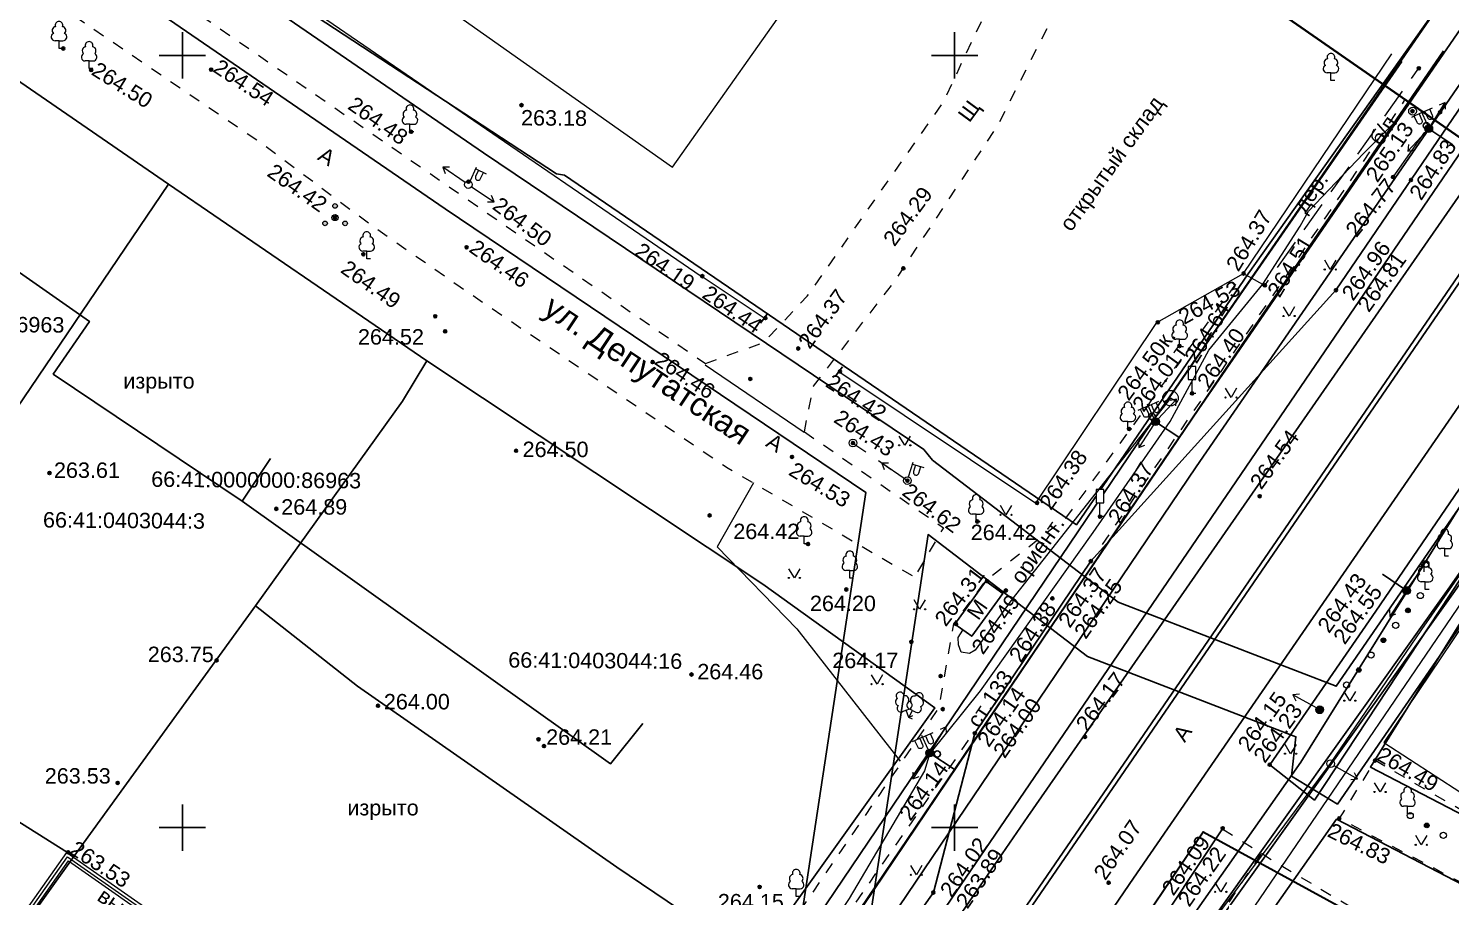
# Model space of a CAD drawing. Header units: metres. Extents: x -1448899 to 1563798, y -293564 to 398817.
# Drawn here: x 40640 to 40732.1, y 36895.5 to 36951.7 of the extents above; entities that cross this region are included whole.
import ezdxf
from ezdxf.enums import TextEntityAlignment as Align

# ---------------------------------------------------------------- set-up
doc = ezdxf.new("R2010")
doc.units = ezdxf.units.M
doc.set_wipeout_variables(frame=1)
doc.header["$PDMODE"] = 32
doc.header["$PDSIZE"] = 0.2
for name, pattern in [('atp_1.5x1.5', [3, 1.5, -1.5]), ('atp_1x1', [2, 1, -1]), ('atp_2x1', [3, 2, -1])]:
    doc.linetypes.add(name, pattern=pattern)
for name, color, linetype in [('LABELS', 254, 'Continuous'), ('P', 94, 'Continuous'), ('T', 1, 'Continuous'), ('Z', 30, 'Continuous'), ('Автодорожное хозяйство', 7, 'Continuous'), ('Водопроводы', 7, 'Continuous'), ('Газопроводы', 7, 'Continuous'), ('граница ск ЕКБ', 7, 'Continuous'), ('Здания и строения', 7, 'Continuous'), ('Кабели низкого напряжения', 7, 'Continuous'), ('Кабели связи', 7, 'Continuous'), ('кадастр', 7, 'Continuous'), ('Крышки колодцев', 7, 'Continuous'), ('Объекты электропередачи', 7, 'Continuous'), ('Ограждения', 7, 'Continuous'), ('Отметка', 7, 'Continuous'), ('Пикет', 7, 'Continuous'), ('Растительность', 7, 'Continuous'), ('Сетка координат', 7, 'Continuous')]:
    doc.layers.add(name, color=color, linetype=linetype)
doc.styles.get("Standard").update_dxf_attribs({"font": 'arial.ttf'})
doc.styles.add('Бм431', font='')
doc.styles.get('Бм431').set_extended_font_data('Bm431', italic=True)
doc.linetypes.add('atp_0x1', pattern='A,0,[133,ltypeshp.shx,S=0.05,R=0,X=0,Y=0],-1', length=1)
doc.linetypes.add('atp_119_3', pattern='A,4,-2,[131,ltypeshp.shx,S=0.45,R=90,X=0.45,Y=-0.45],8,[131,ltypeshp.shx,S=0.45,R=-90,X=-0.45,Y=0.45],-2,4', length=20)
doc.linetypes.add('atp_122_g', pattern='A,2,-2,3,-0.6,["Г",Бм431,S=2,R=0,X=0,Y=-1],-2.8,3,-2,8,-2,8,-2,6', length=41.4)
doc.linetypes.add('atp_122_v', pattern='A,2,-2,3,-0.6,["В",Бм431,S=2,R=0,X=-0.5,Y=-1],-2,4,-2,8,-2,8,-2,6', length=41.6)
doc.linetypes.add('atp_133_t', pattern='A,4,[133,ltypeshp.shx,S=0.12,R=0,X=-0.12,Y=0],0,[133,ltypeshp.shx,S=0.25,R=0,X=-0.25,Y=0],4,-2', length=10)
doc.linetypes.add('atp_472', pattern='A,0,-8,[130,ltypeshp.shx,S=0.4,R=0,X=0,Y=0],0', length=8)
doc.linetypes.add('atp_474_1a', pattern='A,1,-0.4,[133,ltypeshp.shx,S=0.1,R=0,X=0,Y=0],0.0001,[133,ltypeshp.shx,S=0.2,R=0,X=-0.1,Y=0],0,[133,ltypeshp.shx,S=0.3,R=0,X=-0.2,Y=0],0.0001,[133,ltypeshp.shx,S=0.4,R=0,X=-0.3,Y=0],0,[133,ltypeshp.shx,S=0.5,R=0,X=-0.4,Y=0],0.0001,[130,ltypeshp.shx,S=0.25,R=0,X=0.1,Y=0.75],-0.6,3', length=5.0003)
doc.linetypes.add('atp_474_2a', pattern='A,1,-0.4,[133,ltypeshp.shx,S=0.1,R=0,X=0,Y=0],0.0001,[133,ltypeshp.shx,S=0.2,R=0,X=-0.1,Y=0],0,[133,ltypeshp.shx,S=0.3,R=0,X=-0.2,Y=0],0.0001,[133,ltypeshp.shx,S=0.4,R=0,X=-0.3,Y=0],0,[133,ltypeshp.shx,S=0.5,R=0,X=-0.4,Y=0],-0.6,3', length=5.0002)
doc.linetypes.add('atp_476_3', pattern='A,1,[131,ltypeshp.shx,S=0.56,R=0,X=-0.56,Y=-0.56],5,[131,ltypeshp.shx,S=0.56,R=180,X=0.56,Y=0.56],4', length=10)

# ---------------------------------------------------------------- blocks, each defined once
blk = doc.blocks.new('A$C441d7248')
at = {"layer": 'граница ск ЕКБ', "color": 5, "lineweight": 30}
blk.add_lwpolyline([(216.791, 5.82), (307.271, 137.682), (92.911, 286.428), (0, 152.622), (216.791, 5.82)], dxfattribs=at)
blk = doc.blocks.new('atp_106a')
at = {"color": 0, "linetype": 'ByBlock', "lineweight": -2}
blk.add_circle((0, 0), 0.5, dxfattribs=at)
blk = doc.blocks.new('atp_115c')
at = {"color": 0, "linetype": 'ByBlock', "lineweight": -2}
for points in [[(3.29, -0.5), (4, 0), (3.29, 0.5)], [(0.5, 0), (4, 0)]]:
    blk.add_lwpolyline(points, dxfattribs=at)
blk = doc.blocks.new('atp_110')
at = {"color": 0, "linetype": 'ByBlock', "lineweight": -2}
for p, q in [((0, 0.5), (0, 2.5)), ((0, 2.25), (1.5, 2.25))]:
    blk.add_line(p, q, dxfattribs=at)
blk.add_lwpolyline([(0.4, 2.25), (0.4, 1.36, 1.040016), (1.1, 1.36), (1.1, 2.25)], format="xyb", dxfattribs=at)
blk = doc.blocks.new('atp_390a')
at = {"color": 0, "linetype": 'ByBlock', "lineweight": -2}
for points in [[(0, 0.99), (-0.51, 0.99)], [(0, 0.99), (0.51, 0.99)], [(0, 0), (0, 0.99)], [(0.5, 0), (0, 0)]]:
    blk.add_lwpolyline(points, dxfattribs=at)
for centre, start, end in [((-0.51, 1.49), 115.6346, 270), ((-0.39, 2.32), 97.9406, 227.8197), ((0, 3), 90, 202.242), ((0, 3), 337.758, 90), ((0.39, 2.32), 312.1803, 82.0594), ((0.51, 1.49), 270, 64.3654)]:
    blk.add_arc(centre, 0.5, start, end, dxfattribs=at)
blk = doc.blocks.new('atp_110a')
at = {"color": 0, "linetype": 'ByBlock', "lineweight": -2}
for p, q in [((0, 2.25), (-1.5, 2.25)), ((0, 0.5), (0, 2.5)), ((0, 2.25), (1.5, 2.25))]:
    blk.add_line(p, q, dxfattribs=at)
for points in [[(-0.4, 2.25), (-0.4, 1.36, -1.040016), (-1.1, 1.36), (-1.1, 2.25)], [(0.4, 2.25), (0.4, 1.36, 1.040016), (1.1, 1.36), (1.1, 2.25)]]:
    blk.add_lwpolyline(points, format="xyb", dxfattribs=at)
blk = doc.blocks.new('atp_184')
at = {"color": 0, "linetype": 'ByBlock', "lineweight": -2}
blk.add_wipeout([(-0.5, 3.5), (-0.5, 1.8), (0.5, 1.8), (0.5, 3.5)], dxfattribs=at)
blk.add_lwpolyline([(-0.5, 3.5), (-0.5, 1.8), (0.5, 1.8), (0.5, 3.5)], close=True, dxfattribs=at)
blk.add_lwpolyline([(0.5, 0), (0, 0), (0, 1.8)], dxfattribs=at)
blk = doc.blocks.new('atp_108a')
at = {"linetype": 'ByBlock', "lineweight": -2}
h = blk.add_hatch(color=0, dxfattribs=at)
edge = h.paths.add_edge_path()
edge.add_arc((0, 0), 0.12, 0, 360)
at = {"color": 0, "linetype": 'ByBlock', "lineweight": -2}
for radius in [0.5, 0.12]:
    blk.add_circle((0, 0), radius, dxfattribs=at)
blk = doc.blocks.new('atp_107a')
at = {"linetype": 'ByBlock', "lineweight": -2}
h = blk.add_hatch(color=0, dxfattribs=at)
edge = h.paths.add_edge_path()
edge.add_arc((0, 0), 0.5, 0, 360)
at = {"color": 0, "linetype": 'ByBlock', "lineweight": -2}
blk.add_circle((0, 0), 0.5, dxfattribs=at)
blk = doc.blocks.new('atp_397b')
at = {"color": 0, "linetype": 'ByBlock', "lineweight": -2}
blk.add_circle((0, 0), 0.4, dxfattribs=at)
blk = doc.blocks.new('atp_397a')
at = {"linetype": 'ByBlock', "lineweight": -2}
blk.add_hatch(color=0, dxfattribs=at).paths.add_polyline_path([(-0.3, 0, 1), (0.3, 0, 1)])
at = {"color": 0, "linetype": 'ByBlock', "lineweight": -2}
blk.add_circle((0, 0), 0.3, dxfattribs=at)
blk = doc.blocks.new('atp_416')
at = {"color": 0, "linetype": 'ByBlock', "lineweight": -2}
blk.add_lwpolyline([(0.72, 1.2), (0, 0), (-0.72, 1.2)], dxfattribs=at)
for centre in [(-0.72, 0), (0.72, 0)]:
    blk.add_circle(centre, 0.075, dxfattribs=at)
blk = doc.blocks.new('atp_395')
at = {"linetype": 'ByBlock', "lineweight": -2}
h = blk.add_hatch(color=0, dxfattribs=at)
h.paths.add_polyline_path([(0.3, 1.5, 1), (-0.3, 1.5, 1)])
h.paths.add_polyline_path([(-1.6, -0.75, 1), (-1, -0.75, 1)])
h.paths.add_polyline_path([(1.6, -0.75, 1), (1, -0.75, 1)])
at = {"color": 0, "linetype": 'ByBlock', "lineweight": -2}
for centre, radius in [((0, 0), 0.4), ((0, 1.5), 0.3), ((-1.3, -0.75), 0.3), ((1.3, -0.75), 0.3)]:
    blk.add_circle(centre, radius, dxfattribs=at)
blk = doc.blocks.new('A$C0BB7152E')
at = {"layer": 'P', "linetype": 'Continuous'}
for points in [[(1533010.29, 387500.87), (1533030.28, 387530.54), (1533041.79, 387522.78), (1533044.18, 387526.29), (1533057.27, 387545.81), (1533073.28, 387535.03), (1533078.7, 387543.06), (1533090.35, 387543.13), (1533099.34, 387537.06), (1533116.54, 387525.57), (1533137.21, 387511.96), (1533150.15, 387503.46), (1533144.22, 387493.7), (1533140.47, 387487.53), (1533116.61, 387453.32), (1533105.62, 387436.99), (1533072.3, 387459.38), (1533071.77, 387459.46), (1533054.94, 387470.28), (1533056.38, 387472.53), (1533039.97, 387483.63), (1533038.69, 387481.83), (1533021.63, 387493.11)], [(1533024.41, 387425.19), (1533007.73, 387436), (1533008.29, 387436.82), (1533019.78, 387453.76), (1533028.49, 387467.27), (1533030.05, 387469.82), (1533046.66, 387458.59)], [(1533040.86, 387415), (1533024.41, 387425.19), (1533046.66, 387458.59), (1533063.48, 387447.29), (1533061.91, 387444.66), (1533052.51, 387431.33)], [(1533084.99, 387408.63), (1533076.04, 387414.59), (1533059.14, 387426.19), (1533052.51, 387431.33), (1533061.91, 387444.66), (1533063.48, 387447.29), (1533085.34, 387432.98), (1533096.55, 387425.06)], [(1532985.42, 387402.85), (1532987.29, 387405.49), (1532992.54, 387412.29), (1533007.73, 387436), (1533024.41, 387425.19), (1533040.86, 387415), (1533029.47, 387398.85), (1533018.97, 387383.91), (1533017.35, 387381.71)]]:
    blk.add_lwpolyline(points, close=True, dxfattribs=at)
at = {"layer": 'T', "linetype": 'Continuous'}
for points in [[(1533044.69, 387305.28), (1533063.43, 387333.06), (1533068.13, 387338.83), (1533074.08, 387349.1), (1533083.72, 387364.36), (1533103.29, 387393), (1533108.95, 387401.48), (1533112.84, 387408.27), (1533130.12, 387432.87), (1533153.36, 387466.73), (1533172.73, 387495.69), (1533178.21, 387505.13), (1533180.17, 387506.43), (1533180.86, 387507.24), (1533185.12, 387510.55), (1533191.8, 387514.03), (1533200.43, 387518.05), (1533204.51, 387517.83), (1533220.35, 387519.91)], [(1533044.42, 387305.59), (1533063.15, 387333.36), (1533067.85, 387339.13), (1533073.79, 387349.38), (1533083.44, 387364.65), (1533103.01, 387393.29), (1533108.66, 387401.76), (1533112.56, 387408.56), (1533129.83, 387433.17), (1533153.07, 387467.02), (1533172.44, 387495.98), (1533177.94, 387505.45), (1533179.92, 387506.77), (1533180.6, 387507.57), (1533184.9, 387510.91), (1533191.6, 387514.39), (1533200.32, 387518.48), (1533204.5, 387518.25), (1533220.28, 387520.32)], [(1533330.57, 387567.05), (1533274, 387556.26), (1533216.53, 387544.1), (1533193.93, 387536.43), (1533174.02, 387522.56), (1533148.19, 387484.78), (1533102.62, 387418.08), (1532923.45, 387153.07), (1532596.95, 386668.16), (1532501.82, 386525.68), (1532463.24, 386470.75), (1532364.18, 386323.11), (1532278.05, 386197.05), (1532195.94, 386075.2), (1532063.54, 385880.4), (1531928.37, 385674.27)], [(1531934.83, 385669.49), (1532071.49, 385875.31), (1532203.45, 386070.48), (1532286.31, 386192.02), (1532371.45, 386319.02), (1532470.86, 386466.5), (1532497.05, 386506.13), (1532602.58, 386664.36), (1532929.87, 387147.97), (1533109.5, 387414.14), (1533154.44, 387480.52), (1533178.92, 387517.57), (1533196.83, 387528.9), (1533218.91, 387532.64), (1533276.64, 387542.75), (1533333.71, 387553.63)], [(1532064.33, 385872.03), (1533175.95, 387529.37), (1533203.37, 387541.48)], [(1533216.73, 387532.26), (1533172.46, 387515.46), (1533167.14, 387509.68), (1533152.77, 387486.79), (1533098.63, 387406.47), (1533045.06, 387327.01), (1532998.78, 387258.35), (1532937.35, 387167.22), (1532873.99, 387071.58), (1532810.63, 386975.94), (1532667.81, 386765.52), (1532524.99, 386555.1), (1532479.89, 386488.38), (1532403.68, 386375.5), (1532346.97, 386290.94), (1532292.36, 386209.52), (1532231.58, 386118.89), (1532181.03, 386043.53), (1532122.68, 385957.78), (1533172.46, 387515.46)], [(1533162.43, 387515.89), (1533154.53, 387505.18), (1533111.68, 387441.91), (1533082.13, 387397.43), (1533060.27, 387365.97), (1533034.71, 387328.22), (1532997.57, 387271.25), (1532964.96, 387223.72), (1532933.37, 387176.37), (1532874.68, 387089.36), (1532843.38, 387040.66), (1532805.03, 386986.44), (1532776.13, 386943.81), (1532731.6, 386971.39), (1532708.71, 386938.73), (1532656.13, 386861.1), (1532653.98, 386858.22), (1532649.48, 386852.18), (1532588.17, 386895.63), (1532585.35, 386897.71), (1532581.82, 386900.16), (1532575.32, 386889.29)], [(1532988.73, 387477.56), (1533008.68, 387464.14), (1533017.35, 387458.1), (1533020.9, 387463.9), (1533041.61, 387449.66), (1533039.29, 387446.23), (1533051.58, 387438.09), (1533075.57, 387421.28), (1533077.65, 387423.9)], [(1533051.58, 387438.09), (1533053.39, 387440.88)]]:
    blk.add_lwpolyline(points, dxfattribs=at)
for centre in [(1533128.07, 387463), (1533110.45, 387444.04), (1533128.26, 387434.62), (1533096.72, 387422.08)]:
    blk.add_circle(centre, 0.2, dxfattribs=at)
at = {"layer": 'Z', "linetype": 'Continuous'}
for points in [[(1533629.25, 387271.12), (1533488.73, 387243.43), (1533276.59, 387203.68), (1533212.06, 387524.79), (1533163.69, 387514.22), (1533156.17, 387504.03), (1533113.34, 387440.8), (1533083.78, 387396.31), (1533061.92, 387364.84), (1533036.38, 387327.12), (1532999.24, 387270.14), (1532966.62, 387222.6), (1532935.02, 387175.25), (1532876.35, 387088.27), (1532845.03, 387039.54), (1532806.68, 386985.3), (1532776.71, 386941.1), (1532732.15, 386968.69), (1532710.35, 386937.6), (1532656.87, 386858.62), (1532725.1, 386809.85)], [(1532931.71, 387177.49), (1532963.3, 387224.84), (1532995.91, 387272.36), (1533033.04, 387329.33), (1533058.61, 387367.1), (1533080.48, 387398.55), (1533110.02, 387443.02), (1533152.9, 387506.34), (1533159.62, 387515.45), (1533124.91, 387538.32), (1533068.35, 387576.42)], [(1533024.5, 387489.47), (1533067.03, 387460.78), (1533095.7, 387441.78), (1533096.27, 387441.1), (1533108.36, 387432.01), (1533122.52, 387426.67), (1533146.89, 387462.62), (1533177.31, 387507.78)], [(1533178.36, 387501.47), (1533150.53, 387460.16), (1533122.65, 387419.04), (1533119.66, 387420.83), (1533119.93, 387423.38), (1533106.41, 387428.47), (1533096.02, 387436.28), (1533091.63, 387405.62), (1533087.23, 387406.06), (1533091.96, 387438.98), (1533064.59, 387457.12), (1533022.06, 387485.81)], [(1533159.9, 387484.78), (1533145.86, 387463.6), (1533120.26, 387421.74), (1533095.98, 387386.6), (1533066.88, 387343.67), (1533041.9, 387306.5)], [(1533159.86, 387307.64), (1533137.96, 387313.8), (1533108.14, 387321.97), (1533071.41, 387343.23), (1533099.28, 387384.34), (1533122.61, 387418.07), (1533155.49, 387401.3), (1533197.81, 387395.59), (1533198.35, 387399.55), (1533156.69, 387405.18), (1533124.77, 387421.45), (1533149.24, 387461.46), (1533163.3, 387482.68)]]:
    blk.add_lwpolyline(points, dxfattribs=at)
at = {"layer": 'LABELS'}
for s, p in [('66:41:0000000:86963', (1533033.19, 387449.42)), ('66:41:0000000:86963', (1533052.485, 387439.485)), ('66:41:0403044:3', (1533043.945, 387436.795)), ('66:41:0403044:16', (1533074.53, 387427.96))]:
    blk.add_text(s, height=1, dxfattribs=at).set_placement(p, align=Align.MIDDLE_CENTER)
blk = doc.blocks.new('atp_117el')
at = {"color": 0, "linetype": 'ByBlock', "lineweight": -2}
blk.add_lwpolyline([(0.87, -0.5), (0, 0), (-0.87, -0.5)], dxfattribs=at)
blk.add_circle((0, 0), 1, dxfattribs=at)
blk = doc.blocks.new('A$C0ab4c2d5')
at = {"color": 0, "linetype": 'ByBlock', "lineweight": -2}
for p, q in [((271.134, 161.964), (269.568, 163.017)), ((253.441, 142.994), (251.875, 144.047)), ((268.133, 133.116), (266.567, 134.169))]:
    blk.add_line(p, q, dxfattribs=at)
for points in [[(205.39, 78.293), (207.233, 77.396), (209.06, 76.716), (211.003, 76.385), (211.312, 76.332), (219.47, 88.2), (237.493, 113.565), (240.175, 123.875), (247.683, 135.018), (263.555, 152.559), (274.396, 168.492)], [(244.406, 71.876), (236.726, 77.064), (235.039, 78.531), (234.456, 79.288), (233.973, 80.36), (233.676, 81.362), (233.606, 82.561), (233.664, 83.447), (233.804, 84.035), (238.838, 91.524), (241.029, 94.828), (256.203, 117.691), (256.203, 117.691)]]:
    blk.add_lwpolyline(points)
at = {"elevation": 263.835}
blk.add_lwpolyline([(238.885, 130.937), (240.883, 133.72), (241.978, 132.933), (239.98, 130.15)], close=True, dxfattribs=at)
for p in [(205.878, 149.891), (223.004, 137.977), (237.957, 127.574), (212.28, 123.041)]:
    blk.add_point(p)
at = {"layer": 'Автодорожное хозяйство', "color": 7, "linetype": 'atp_0x1', "lineweight": 15, "ltscale": 0.5, "flags": 128}
blk.add_lwpolyline([(220.599, 160.523), (229.512, 173.149), (186.134, 203.772), (177.221, 191.146)], close=True, dxfattribs=at)
at = {"layer": 'Автодорожное хозяйство', "color": 7, "linetype": 'atp_1.5x1.5', "lineweight": 15, "ltscale": 0.5, "flags": 128}
for points in [[(222.734, 147.81), (226.514, 149.188), (229.328, 152.179), (238.099, 164.666), (245.572, 180.496)], [(229.141, 143.39), (229.719, 146.343), (234.98, 153.124), (241.608, 163.136), (249.169, 177.999)], [(256.233, 117.672), (258.722, 116.101), (253.109, 107.652), (241.408, 90.319), (235.484, 81.676)], [(258.732, 116.1), (260.694, 114.901), (270.553, 109.053), (275.202, 106.51), (285.647, 102.18)]]:
    blk.add_lwpolyline(points, dxfattribs=at)
at = {"layer": 'Автодорожное хозяйство', "color": 7, "linetype": 'atp_0x1', "lineweight": 15, "ltscale": 0.5, "flags": 128}
blk.add_lwpolyline([(222.704, 147.738), (229.132, 143.377)], dxfattribs=at)
at = {"layer": 'Водопроводы', "linetype": 'atp_122_v', "lineweight": 30, "ltscale": 0.5, "flags": 128}
blk.add_lwpolyline([(232.198, 70.094), (235.735, 75.027), (229.286, 79.367), (249.24, 109.034), (254.962, 117.488), (279.882, 103.845), (285.892, 101.941)], dxfattribs=at)
at = {"layer": 'Газопроводы', "ltscale": 0.5, "elevation": 262.406}
for points in [[(226.779, 151.067), (226.295, 150.43)], [(231.608, 147.609), (231.124, 146.972)]]:
    blk.add_lwpolyline(points, dxfattribs=at)
at = {"layer": 'Ограждения', "color": 7, "linetype": 'atp_474_1a', "lineweight": 15, "ltscale": 0.5, "elevation": 262.406, "flags": 128}
for points in [[(167.592, 191.035), (222.46, 153.461)], [(231.366, 147.291), (244.128, 138.776), (251.95, 150.471), (257.575, 153.643), (267.176, 167.871)]]:
    blk.add_lwpolyline(points, dxfattribs=at)
at = {"layer": 'Ограждения', "color": 7, "linetype": 'atp_474_2a', "lineweight": 15, "ltscale": 0.5, "flags": 128}
blk.add_lwpolyline([(267.252, 159.886), (269.317, 162.796)], dxfattribs=at)
at = {"layer": 'Ограждения', "color": 7, "linetype": 'atp_476_3', "lineweight": 15, "ltscale": 0.5, "elevation": 262.406, "flags": 128}
blk.add_lwpolyline([(226.537, 150.749), (222.46, 153.461)], dxfattribs=at)
at = {"layer": 'Ограждения', "color": 7, "linetype": 'atp_474_1a', "lineweight": 15, "ltscale": 0.5, "flags": 128}
blk.add_lwpolyline([(275.59, 136.556), (266.649, 123.269), (271.648, 120.032)], dxfattribs=at)
at = {"layer": 'Ограждения', "color": 7, "linetype": 'Continuous', "lineweight": 15, "ltscale": 0.5, "elevation": 262.406, "flags": 128}
for points in [[(160.123, 81.717), (157.993, 83.046), (181.386, 116.159), (215.288, 92.429)], [(160.335, 82.056), (158.564, 83.161), (181.483, 115.603), (215.059, 92.101)]]:
    blk.add_lwpolyline(points, dxfattribs=at)
at = {"layer": 'Ограждения', "color": 7, "linetype": 'atp_472', "lineweight": 15, "ltscale": 0.5, "elevation": 262.406, "flags": 128}
blk.add_lwpolyline([(160.229, 81.887), (158.278, 83.103), (181.434, 115.881), (215.173, 92.265)], dxfattribs=at)
at = {"layer": 'Пикет', "color": 0}
for p in [(181.152, 168.21, 264.408), (182.959, 166.822, 264.502), (190.729, 166.844, 264.542), (268.922, 166.93, 264.512), (210.819, 164.542, 263.186), (270.306, 164.085, 264.899), (269.59, 163.032, 265.125), (203.672, 162.817, 264.478), (267.252, 159.886, 264.774), (268.41, 159.694), (198.751, 157.263, 264.422), (200.581, 154.887, 264.491), (207.265, 155.34, 264.456), (235.542, 153.973), (222.533, 153.471, 264.194), (257.575, 153.643, 264.37), (258.952, 152.871, 264.514), (263.555, 152.559), (205.235, 150.874, 264.518), (226.611, 150.759, 264.442), (252.024, 150.48, 264.525), (228.739, 148.785, 264.367), (253.423, 148.948, 264.643), (219.309, 147.907, 264.467), (225.635, 146.818, 264.375), (231.44, 147.301, 264.419), (251.875, 144.047, 264.58), (250.161, 143.578, 264.588), (210.473, 142.164, 264.502), (228.341, 141.768, 264.526), (180.262, 140.719, 263.609), (258.623, 139.22, 264.545), (194.946, 138.404, 264.886), (244.202, 138.785, 264.379), (240.336, 137.582, 264.425), (248.278, 137.901, 264.373), (229.376, 136.127, 264.424), (247.683, 135.018), (240.957, 133.73, 264.351), (231.853, 133.18, 264.196), (242.181, 133.115, 264.487), (245.197, 132.606, 264.386), (238.958, 130.947, 264.314), (236.061, 129.782, 264.174), (191.083, 128.588, 263.751), (221.831, 127.678, 264.462), (201.534, 125.652, 264.005), (238.099, 125.432, 262.139), (211.924, 123.485, 264.211), (240.175, 123.875), (247.309, 123.639, 264.175), (237.26, 122.594, 264.143), (259.266, 121.836), (266.096, 122.111), (184.675, 120.659, 263.532), (263.769, 118.362), (256.224, 117.722), (181.46, 116.169, 263.527), (248.835, 114.194, 264.072), (226.238, 113.924, 264.146), (237.493, 113.565)]:
    blk.add_point(p, dxfattribs=at)
at = {"layer": 'кадастр', "rotation": 359.5536696139991}
blk.add_blockref('A$C0BB7152E', (-1535830.425, -375345.193), dxfattribs=at)
at = {"layer": 'Объекты электропередачи', "color": 7, "linetype": 'Continuous', "lineweight": 15}
for name, p, xscale, yscale, zscale, rotation in [('atp_115c', (269.568, 163.017), 0.5000000000000002, 0.5000000000000002, 0.5000000000000002, 57.87366542912334), ('atp_110a', (269.59, 163.032, 265.125), 0.5, 0.5, 0.5, 24.45325562013044), ('atp_115c', (269.568, 163.017), 0.5000000000000001, 0.5000000000000001, 0.5000000000000001, 226.98245040436), ('atp_110a', (251.875, 144.047), 0.5, 0.5, 0.5, 24.45325562013044), ('atp_115c', (251.875, 144.047), 0.5000000000000003, 0.5000000000000003, 0.5000000000000003, 46.98144102695625), ('atp_115c', (251.875, 144.047), 0.4999999999999994, 0.4999999999999994, 0.4999999999999994, 236.9661055709626), ('atp_115c', (268.133, 133.116), 0.5000000000000002, 0.5000000000000002, 0.5000000000000002, 55.32752026295935), ('atp_115c', (268.133, 133.116), 0.4999999999999999, 0.4999999999999999, 0.4999999999999999, 236.9079196581716), ('atp_115c', (262.507, 125.393), 0.5000000000000011, 0.5000000000000011, 0.5000000000000011, 150.8409706960254)]:
    blk.add_blockref(name, p, dxfattribs=dict(at, xscale=xscale, yscale=yscale, zscale=zscale, rotation=rotation))
at = {"layer": 'Объекты электропередачи', "color": 7, "linetype": 'Continuous', "lineweight": 15, "xscale": 0.5, "yscale": 0.5, "zscale": 0.5}
for p in [(269.568, 163.017), (251.875, 144.047), (268.133, 133.116), (262.507, 125.393)]:
    blk.add_blockref('atp_107a', p, dxfattribs=at)
at = {"layer": 'Растительность', "color": 7, "linetype": 'Continuous', "lineweight": 15}
for name, p, xscale, yscale, zscale in [('atp_390a', (180.875, 168.214, 264.4), 0.5, 0.5, 0.5), ('atp_390a', (182.825, 166.909, 264.41), 0.5, 0.5, 0.5), ('atp_390a', (263.233, 166.142), 0.5, 0.5, 0.5), ('atp_390a', (203.599, 162.808, 264), 0.5, 0.5, 0.5), ('atp_395', (198.751, 157.263), 0.5, 0.5, 0.5), ('atp_390a', (200.799, 154.599, 264.48), 0.5, 0.5, 0.5), ('atp_416', (263.187, 153.899), 0.4999999999999999, 0.4999999999999999, 0.4999999999999999), ('atp_416', (260.521, 150.888), 0.4999999999999999, 0.4999999999999999, 0.4999999999999999), ('atp_390a', (253.436, 148.888, 264.164), 0.5, 0.5, 0.5), ('atp_416', (256.762, 145.613), 0.4999999999999999, 0.4999999999999999, 0.4999999999999999), ('atp_390a', (250.087, 143.568, 264.109), 0.5, 0.5, 0.5), ('atp_416', (235.635, 142.517), 0.4999999999999999, 0.4999999999999999, 0.4999999999999999), ('atp_390a', (240.262, 137.572, 263.946), 0.5, 0.5, 0.5), ('atp_416', (242.192, 138.011), 0.4999999999999999, 0.4999999999999999, 0.4999999999999999), ('atp_390a', (229.126, 136.147, 264.37), 0.5, 0.5, 0.5), ('atp_390a', (270.604, 135.336), 0.5, 0.5, 0.5), ('atp_390a', (232.079, 133.924, 264.46), 0.5, 0.5, 0.5), ('atp_416', (228.488, 133.929), 0.4999999999999999, 0.4999999999999999, 0.4999999999999999), ('atp_390a', (269.339, 133.184), 0.5, 0.5, 0.5), ('atp_416', (236.601, 131.902), 0.4999999999999999, 0.4999999999999999, 0.4999999999999999), ('atp_416', (233.844, 127.049), 0.4999999999999999, 0.4999999999999999, 0.4999999999999999), ('atp_416', (264.455, 125.979), 0.5, 0.5, 0.5), ('atp_416', (260.619, 122.547), 0.5, 0.5, 0.5), ('atp_416', (266.413, 120.072), 0.4999999999999999, 0.4999999999999999, 0.4999999999999999), ('atp_390a', (268.193, 118.647), 0.5, 0.5, 0.5), ('atp_416', (269.082, 116.646), 0.4999999999999999, 0.4999999999999999, 0.4999999999999999), ('atp_416', (236.387, 114.71), 0.5, 0.5, 0.5), ('atp_390a', (228.609, 113.311, 263.98), 0.5, 0.5, 0.5), ('atp_416', (256.101, 113.607), 0.4999999999999999, 0.4999999999999999, 0.4999999999999999)]:
    blk.add_blockref(name, p, dxfattribs=dict(at, xscale=xscale, yscale=yscale, zscale=zscale))
for name, p, xscale, yscale, zscale, rotation in [('atp_397b', (269.015, 132.79), 0.5000000000000007, 0.5000000000000007, 0.5000000000000007, 50.49198717869686), ('atp_397a', (268.219, 131.826), 0.5000000000000009, 0.5000000000000009, 0.5000000000000009, 50.49198723512158), ('atp_397b', (267.424, 130.861), 0.5000000000000007, 0.5000000000000007, 0.5000000000000007, 50.49198717869686), ('atp_397a', (266.629, 129.897), 0.5000000000000009, 0.5000000000000009, 0.5000000000000009, 50.49198723512158), ('atp_397b', (265.834, 128.932), 0.5000000000000007, 0.5000000000000007, 0.5000000000000007, 50.49198717869686), ('atp_397a', (265.038, 127.968), 0.5000000000000009, 0.5000000000000009, 0.5000000000000009, 50.49198723512158), ('atp_397b', (264.243, 127.003), 0.5000000000000007, 0.5000000000000007, 0.5000000000000007, 50.49198717869686), ('atp_390a', (235.909, 124.904, 264.1), 0.5, 0.5, 0.5, 22.46617306145854), ('atp_390a', (235.909, 124.904, 264.1), 0.5000000000000003, 0.5000000000000003, 0.5000000000000003, 333.3942011807979), ('atp_397b', (268.365, 118.544), 0.5000000000000002, 0.5000000000000002, 0.5000000000000002, 329.2403638143676), ('atp_397a', (269.439, 117.905), 0.5000000000000006, 0.5000000000000006, 0.5000000000000006, 329.2403641726023), ('atp_397b', (270.513, 117.266), 0.5000000000000002, 0.5000000000000002, 0.5000000000000002, 329.2403638143676)]:
    blk.add_blockref(name, p, dxfattribs=dict(at, xscale=xscale, yscale=yscale, zscale=zscale, rotation=rotation))
at = {"layer": 'Отметка'}
for s, height, rotation, p in [('264.50', 1, 327.81615, (182.9, 166.561, 264.502)), ('264.54', 1, 326.68294, (190.774, 166.754, 264.542)), ('264.48', 1, 325.05644, (199.5, 164.35, 264.478)), ('Щ', 1, 53.72334, (239.817, 163.359, 264.292)), ('открытый склад', 1, 54.15035, (246.403, 156.287, 264.18)), ('263.18', 1, 359.55367, (210.788, 163.229, 263.186)), ('265.13', 1, 55.74251, (266.241, 159.473, 265.125)), ('б/п', 1, 55.74251, (266.472, 161.819, 265.125)), ('264.83', 1, 56.94327, (269.077, 158.31, 264.837)), ('А', 1, 328.31896, (197.553, 161.048, 261.846)), ('264.42', 1, 325.01715, (194.274, 160.004, 528.844)), ('дер.', 1, 55.74251, (261.567, 157.482, 265.125)), ('264.77', 1, 51.93562, (264.885, 155.92, 264.774)), ('264.50', 1, 323.30822, (208.87, 157.87, 264.5)), ('264.29', 1, 53.72334, (234.972, 155.33, 264.292)), ('264.37', 1, 58.61268, (257.235, 153.702, 264.37)), ('264.46', 1, 324.83536, (207.355, 155.097, 264.456)), ('264.51', 1, 58.61268, (259.904, 152.014, 264.514)), ('264.96', 1, 54.38789, (264.67, 151.806)), ('264.19', 1, 325.49035, (218.068, 154.887, 264.194)), ('264.81', 1, 54.38789, (265.686, 151.069)), ('264.49', 1, 324.98768, (199.037, 153.756, 528.913)), ('264.53', 1, 28.81424, (253.722, 150.304, 264.525)), ('ул. Депутатская', 1.5, 326.3131, (212.112, 151.089)), ('264.44', 1, 325.49035, (222.441, 152.123, 264.442)), ('264.37', 1, 54.07092, (229.478, 148.687, 264.367)), ('264.64', 1, 58.09124, (254.528, 147.743, 264.643)), ('264.40', 1, 55.87517, (255.326, 146.121)), ('264.46', 1, 326.43523, (219.353, 147.817, 264.467)), ('264.42', 1, 327.06397, (230.439, 146.363, 264.419)), ('264.43', 1, 326.9529, (230.967, 144.058, 264.433)), ('А', 1, 328.31896, (226.566, 142.498, 261.846)), ('264.54', 1, 54.03725, (258.724, 139.589, 264.545)), ('264.38', 1, 55.36918, (245.098, 138.251, 264.379)), ('264.53', 1, 328.97037, (228.048, 140.641, 264.526)), ('264.37', 1, 58.91969, (249.588, 137.356, 264.373)), ('264.62', 1, 322.94026, (235.391, 139.35, 264.615)), ('ориент.', 1, 55.17798, (243.241, 133.452)), ('264.31', 1, 52.84621, (238.292, 130.718, 264.314)), ('264.37', 1, 55.17798, (246.327, 130.628)), ('264.25', 1, 55.17798, (247.354, 129.906)), ('264.43', 1, 54.38789, (263.107, 130.289, 525.904)), ('264.49', 1, 54.91119, (240.705, 128.904, 264.487)), ('264.55', 1, 54.38789, (264.124, 129.552, 525.904)), ('М', 1, 54.91119, (240.4, 131.126, 264.487)), ('264.38', 1, 56.61749, (243.153, 128.383, 264.386)), ('ст.133', 1, 55.77152, (240.429, 124.152)), ('264.17', 1, 53.34078, (247.443, 123.907, 264.175)), ('264.14', 1, 55.17798, (241.08, 122.905)), ('264.15', 1, 54.38789, (257.937, 122.609, 262.952)), ('264.00', 1, 55.17798, (242.107, 122.182)), ('264.23', 1, 54.38789, (258.953, 121.872, 262.952)), ('А', 1, 56.04481, (253.767, 123.226)), ('264.49', 1, 329.85241, (266.114, 122.189, 265.12)), ('264.14', 1, 53.91025, (236.005, 118.131, 264.143)), ('264.07', 1, 55.30618, (248.619, 114.288, 264.072)), ('264.83', 1, 333.91047, (262.928, 117.22, 265.12)), ('264.02', 1, 55.17798, (238.668, 113.163)), ('264.09', 1, 55.17798, (253.03, 113.288, 262.952)), ('263.53', 1, 326.9955, (181.481, 116.138, 263.527)), ('263.89', 1, 55.17798, (239.694, 112.441)), ('264.22', 1, 55.17798, (254.057, 112.566, 262.952)), ('выгр.', 1, 325.40446, (183.271, 113.106, 262.204))]:
    blk.add_text(s, height=height, rotation=rotation, dxfattribs=at).set_placement(p)
for s, p in [('264.52', (200.231, 149.038, 264.518)), ('изрыто', (185.037, 146.188)), ('264.50', (210.891, 141.753, 264.502)), ('263.61', (180.548, 140.407, 263.609)), ('264.89', (195.264, 138.028, 264.886)), ('264.42', (224.534, 136.443, 264.424)), ('264.42', (239.907, 136.378, 264.425)), ('264.20', (229.497, 131.781, 264.196)), ('263.75', (186.623, 128.48, 263.751)), ('264.17', (230.946, 128.088, 264.174)), ('264.46', (222.203, 127.365, 264.462)), ('264.00', (201.909, 125.418, 264.005)), ('264.21', (212.418, 123.126, 264.211)), ('263.53', (179.954, 120.613, 263.532)), ('изрыто', (199.546, 118.553)), ('264.15', (223.535, 112.468, 264.146))]:
    blk.add_text(s, height=1, dxfattribs=at).set_placement(p)
at = {"layer": 'Автодорожное хозяйство', "color": 7, "linetype": 'Continuous', "lineweight": 15, "xscale": 0.5, "yscale": 0.5, "zscale": 0.5}
for p in [(254.242, 145.877), (248.278, 137.901, 264.373)]:
    blk.add_blockref('atp_184', p, dxfattribs=at)
at = {"layer": 'Объекты электропередачи', "color": 7, "linetype": 'Continuous', "lineweight": 15, "xscale": 0.5, "yscale": 0.5, "zscale": 0.5}
for p in [(268.516, 164.152), (207.385, 159.4), (232.286, 142.664), (235.811, 140.233)]:
    blk.add_blockref('atp_106a', p, dxfattribs=at)
at = {"layer": 'Объекты электропередачи', "color": 7, "linetype": 'Continuous', "lineweight": 15, "xscale": 0.5000000000000002, "yscale": 0.5000000000000002, "zscale": 0.5000000000000002, "rotation": 301.3259668513361}
blk.add_blockref('atp_108a', (237.26, 122.594, 264.143), dxfattribs=at)
at = {"color": 0, "linetype": 'ByBlock', "lineweight": -2}
blk.add_line((238.826, 121.541), (237.26, 122.594), dxfattribs=at)
at = {"layer": 'Автодорожное хозяйство', "color": 7, "linetype": 'atp_1.5x1.5', "lineweight": 15, "ltscale": 0.5, "flags": 128}
for points in [[(35.761, 165.337), (36.102, 166.02), (44.243, 178.846), (46.191, 181.73), (58.351, 199.593), (83.686, 235.094), (84.244, 235.094), (89.551, 232.584), (98.414, 227.058), (110.512, 219.18), (118.518, 213.136), (131.3, 204.734), (145.001, 195.426), (157.967, 186.573), (194.079, 162.016), (201.143, 156.742), (206.857, 152.772), (224.198, 141.037), (236.111, 134.078)], [(134.348, 208.409), (170.161, 184.073), (222.734, 147.81)], [(248.446, 136.102), (259.835, 152.737), (268, 164.838)], [(215.417, 92.467), (228.588, 111.968), (237.868, 125.54), (238.82, 130.966), (240.919, 133.795), (246.134, 137.893), (257.511, 153.544)], [(229.141, 143.39), (238.141, 137.183), (236.272, 133.984)], [(207.617, 77.257), (238.463, 121.519), (239.911, 123.634)]]:
    blk.add_lwpolyline(points, dxfattribs=at)
at = {"layer": 'Здания и строения', "color": 7, "linetype": 'atp_2x1', "lineweight": 15, "flags": 128}
blk.add_lwpolyline([(257.575, 153.643), (258.952, 152.871), (268.922, 166.93)], dxfattribs=at)
at = {"layer": 'Кабели низкого напряжения', "linetype": 'atp_119_3', "lineweight": 15, "ltscale": 0.5, "flags": 128}
for points in [[(237.273, 122.558), (240.537, 126.621), (247.842, 136.867), (252.822, 144.051), (255.317, 148.667), (258.815, 152.961), (261.245, 156.706), (261.788, 157.687), (265.348, 161.415), (267.734, 163.8), (270.221, 167.559)], [(193.991, 19.994), (203.357, 33.952), (210.283, 44.337), (217.085, 54.408), (220.256, 59.136), (223.431, 64.223), (233.115, 78.531), (235.421, 81.963), (243.736, 93.398), (246.212, 96.886), (247.797, 99.451), (250.995, 104.556), (253.512, 108.69), (255.024, 110.922), (263.211, 121.907), (269.124, 130.595), (274.645, 138.518), (281.588, 148.463), (285.451, 154.056)], [(237.26, 122.594), (236.905, 121.442), (232.036, 113.171), (227.906, 107.072), (225.508, 103.554), (225.137, 102.964), (224.855, 101.871), (224.883, 100.913), (225.629, 99.286)]]:
    blk.add_lwpolyline(points, dxfattribs=at)
at = {"layer": 'Объекты электропередачи', "color": 7, "linetype": 'atp_1x1', "lineweight": 15, "flags": 128}
blk.add_lwpolyline([(232.286, 142.664), (235.811, 140.233)], dxfattribs=at)
at = {"layer": 'Пикет', "color": 0}
for p in [(268.516, 164.152, 264.83), (207.391, 159.582, 264.5), (254.242, 145.877, 264.403), (232.286, 142.664, 264.433), (235.811, 140.233, 264.615)]:
    blk.add_point(p, dxfattribs=at)
at = {"layer": 'Растительность', "color": 7, "linetype": 'atp_0x1', "lineweight": 15, "flags": 128}
blk.add_lwpolyline([(225.836, 140.08), (223.485, 135.943), (228.642, 130.626), (235.348, 122.066)], dxfattribs=at)
at = {"layer": 'Объекты электропередачи', "color": 7, "linetype": 'Continuous', "lineweight": 15}
for name, p, xscale, yscale, zscale, rotation in [('atp_115c', (207.385, 159.4), 0.5, 0.5, 0.5, 145.8095101275663), ('atp_110', (207.385, 159.4), 0.5000000000000004, 0.5000000000000004, 0.5000000000000004, 335.0866898842174), ('atp_115c', (207.385, 159.4), 0.4999999999999997, 0.4999999999999997, 0.4999999999999997, 326.0385699995718), ('atp_115c', (235.811, 140.233), 0.500000000000002, 0.500000000000002, 0.500000000000002, 145.7842556361807), ('atp_110', (235.811, 140.233), 0.5, 0.5, 0.5, 342.6075323770262), ('atp_115c', (237.26, 122.594, 264.143), 0.5000000000000002, 0.5000000000000002, 0.5000000000000002, 57.87366542912334), ('atp_110a', (237.26, 122.594, 264.143), 0.5, 0.5, 0.5, 24.45325562013044), ('atp_115c', (237.26, 122.594, 264.143), 0.4999999999999994, 0.4999999999999994, 0.4999999999999994, 236.9661055709626)]:
    blk.add_blockref(name, p, dxfattribs=dict(at, xscale=xscale, yscale=yscale, zscale=zscale, rotation=rotation))
at = {"layer": 'Объекты электропередачи', "color": 7, "linetype": 'Continuous', "lineweight": 15, "xscale": 0.5, "yscale": 0.5, "zscale": 0.5}
blk.add_blockref('atp_107a', (237.26, 122.594, 264.143), dxfattribs=at)
at = {"layer": 'Объекты электропередачи', "color": 7, "linetype": 'Continuous', "lineweight": 15, "xscale": 0.4999999999999997, "yscale": 0.4999999999999997, "zscale": 0.4999999999999997, "rotation": 233.3050349386782}
blk.add_blockref('atp_106a', (263.211, 121.907), dxfattribs=at)
at = {"color": 5, "lineweight": 30}
blk.add_lwpolyline([(216.791, 5.82), (307.271, 137.682), (92.911, 286.428), (0, 152.622), (216.791, 5.82)], dxfattribs=at)
blk.add_lwpolyline([(283.318, 156.956), (278.736, 150.237), (266.147, 131.785), (259.266, 121.836), (262.159, 119.549), (273.001, 135.958), (286.252, 155.282)])
at = {"layer": 'Автодорожное хозяйство', "color": 7, "linetype": 'atp_1.5x1.5', "lineweight": 15, "ltscale": 0.5, "flags": 128}
blk.add_lwpolyline([(281.969, 113.948), (281.561, 113.182), (266.096, 122.111), (263.769, 118.362), (272.996, 113.515), (280.06, 110.161), (287.281, 106.943)], dxfattribs=at)
at = {"layer": 'Газопроводы', "linetype": 'atp_122_g', "lineweight": 30, "ltscale": 0.5, "flags": 128}
blk.add_lwpolyline([(174.242, 27.994), (191.245, 52.808), (196.919, 60.996), (213.696, 84.855), (232.265, 111.739), (245.161, 130.843), (258.315, 150.259), (270.511, 168.055)], dxfattribs=at)
at = {"layer": 'Кабели связи', "linetype": 'atp_133_t', "lineweight": 15, "flags": 128}
blk.add_lwpolyline([(286.368, 153.382), (274.747, 136.86), (257.637, 111.737), (242.934, 90.289), (224.146, 63.336), (207.22, 38.52), (194.03, 19.285)], dxfattribs=at)
at = {"layer": 'Объекты электропередачи', "color": 7, "linetype": 'Continuous', "lineweight": 15, "xscale": 0.5000000000000001, "yscale": 0.5000000000000001, "zscale": 0.5000000000000001, "rotation": 330.322662329806}
blk.add_blockref('atp_115c', (263.211, 121.907), dxfattribs=at)
at = {"layer": 'Крышки колодцев', "color": 7, "linetype": 'Continuous', "lineweight": 15, "xscale": 0.5000000000000003, "yscale": 0.5000000000000003, "zscale": 0.5000000000000003, "rotation": 3.449338840038697e-05}
blk.add_blockref('atp_117el', (252.846, 145.571), dxfattribs=at)
at = {"layer": 'Кабели низкого напряжения', "color": 0, "linetype": 'atp_119_3', "lineweight": 15, "ltscale": 0.5, "flags": 128}
for points in [[(252.784, 145.588), (257.578, 152.545), (267.843, 167.367)], [(252.834, 145.563), (242.577, 132.524), (240.191, 129.245), (239.824, 129.04), (239.297, 129.13), (239.113, 129.589), (239.092, 130.065), (239.402, 130.543)]]:
    blk.add_lwpolyline(points, dxfattribs=at)
at = {"layer": 'Отметка'}
for s, p in [('264.50к.', (250.133, 145.335, 264.525)), ('264.01т.', (251.099, 144.607, 264.525))]:
    blk.add_text(s, height=1, rotation=53.82437, dxfattribs=at).set_placement(p)

msp = doc.modelspace()

# ---------------------------------------------------------------- linework, layer by layer
at = {"layer": 'Газопроводы', "color": 6, "lineweight": 200}
msp.add_circle((43176.127, 37749.966), 11368.91, dxfattribs=at)
at = {"layer": 'Сетка координат', "color": 92}
for p, q in [((40650, 36951.5), (40650, 36948.5)), ((40700, 36951.5), (40700, 36948.5)), ((40648.5, 36950), (40651.5, 36950)), ((40698.5, 36950), (40701.5, 36950)), ((40650, 36901.5), (40650, 36898.5)), ((40700, 36901.5), (40700, 36898.5)), ((40648.5, 36900), (40651.5, 36900)), ((40698.5, 36900), (40701.5, 36900))]:
    msp.add_line(p, q, dxfattribs=at)

# ---------------------------------------------------------------- block references
at = {"layer": 'Газопроводы'}
msp.add_blockref('A$C441d7248', (40461.139, 36782.238), dxfattribs=at)

# ---------------------------------------------------------------- next in the draw order: block references
at = {"layer": 'Газопроводы', "rotation": 359.9999655066117}
msp.add_blockref('A$C0ab4c2d5', (40461.139, 36782.239), dxfattribs=at)

doc.saveas('drawing.dxf')
